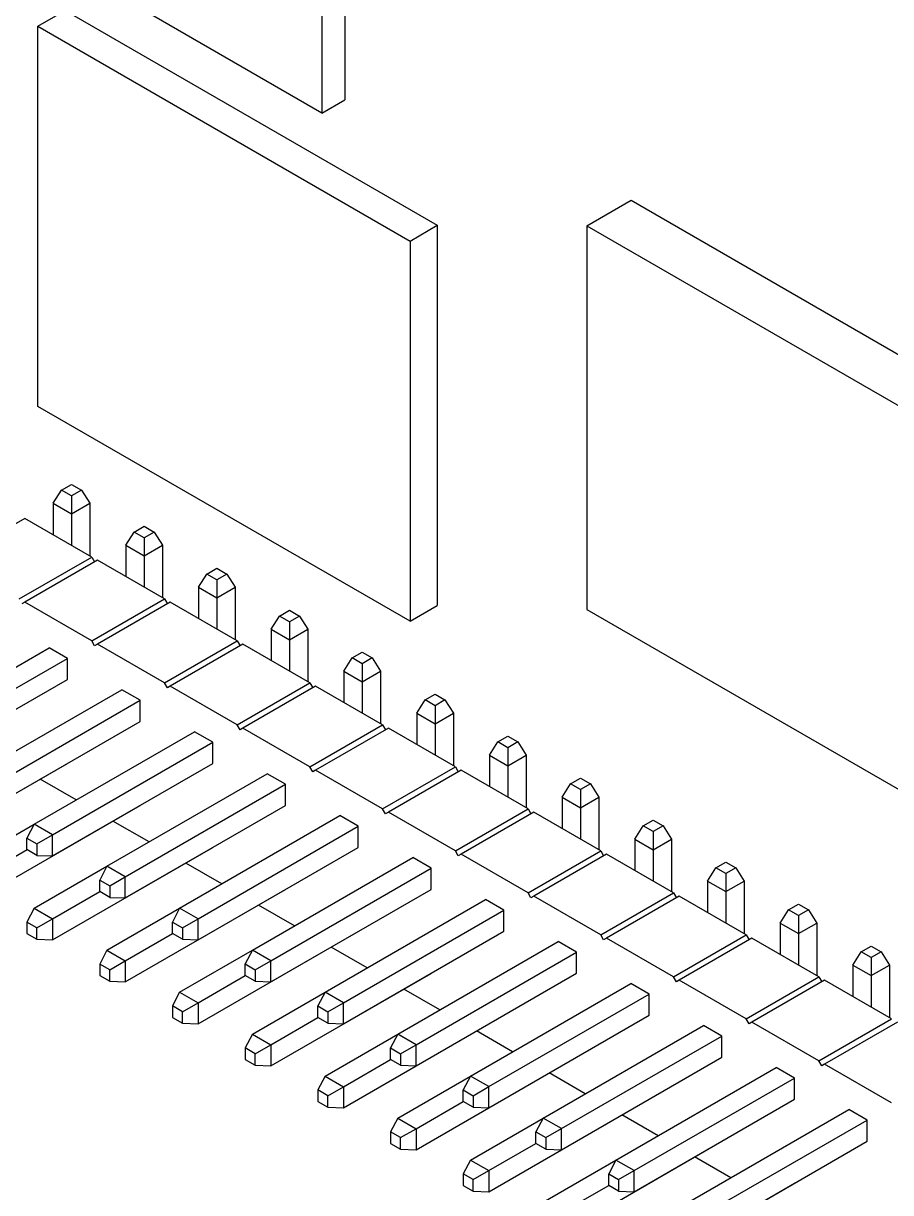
# Model space of a CAD drawing. Header units: millimetres. Extents: x 2 to 1109, y 2 to 430.
# Drawn here: x 94.56 to 115.99, y 44.58 to 73.47 of the extents above; entities that cross this region are included whole.
import ezdxf

# ---------------------------------------------------------------- set-up
doc = ezdxf.new("R2010")
doc.units = ezdxf.units.MM
doc.header["$LTSCALE"] = 0.5
doc.layers.add('几何体', color=7, linetype='Continuous')

msp = doc.modelspace()

# ---------------------------------------------------------------- linework, layer by layer
at = {"layer": '几何体'}
for p, q in [((102.506, 83.824), (102.506, 71.575)), ((101.94, 83.497), (101.94, 71.249)), ((101.94, 71.249), (94.869, 75.331)), ((94.924, 73.397), (95.595, 73.784)), ((95.595, 73.784), (104.788, 68.478)), ((94.924, 73.397), (104.116, 68.09)), ((94.924, 64.006), (94.924, 73.397)), ((101.94, 71.249), (102.506, 71.575)), ((108.485, 68.464), (109.581, 69.097)), ((109.581, 69.097), (119.197, 63.545)), ((104.116, 68.09), (104.788, 68.478)), ((104.788, 68.478), (104.788, 59.087)), ((108.485, 68.464), (108.485, 58.992)), ((108.485, 68.464), (118.101, 62.913)), ((104.116, 68.09), (104.116, 58.699)), ((104.116, 58.699), (94.924, 64.006)), ((95.3, 61.611), (95.506, 61.938)), ((95.506, 61.938), (95.753, 62.08)), ((95.753, 61.796), (95.506, 61.938)), ((95.753, 62.08), (95.999, 61.938)), ((95.999, 61.938), (95.753, 61.796)), ((95.999, 61.938), (96.205, 61.611)), ((95.3, 61.611), (95.753, 61.35)), ((95.3, 61.611), (95.3, 60.836)), ((95.753, 61.796), (95.753, 61.35)), ((95.753, 61.35), (96.205, 61.611)), ((96.205, 61.611), (96.205, 60.313)), ((94.6, 61.24), (92.804, 60.203)), ((96.255, 60.285), (94.6, 61.24)), ((95.753, 61.35), (95.753, 60.574)), ((97.302, 60.901), (97.549, 61.044)), ((97.549, 61.044), (97.795, 60.901)), ((97.096, 60.575), (97.302, 60.901)), ((97.549, 60.759), (97.302, 60.901)), ((97.795, 60.901), (97.549, 60.759)), ((97.549, 60.759), (97.549, 60.313)), ((97.795, 60.901), (98.001, 60.575)), ((97.096, 60.575), (97.549, 60.313)), ((97.096, 60.575), (97.096, 59.799)), ((97.549, 60.313), (98.001, 60.575)), ((98.001, 60.575), (98.001, 59.276)), ((94.459, 59.248), (96.255, 60.285)), ((96.396, 60.203), (94.6, 59.166)), ((96.255, 60.285), (96.325, 60.162)), ((98.051, 59.248), (96.396, 60.203)), ((97.549, 60.313), (97.549, 59.538)), ((98.892, 59.538), (99.098, 59.864)), ((99.098, 59.864), (99.345, 60.007)), ((99.345, 59.722), (99.098, 59.864)), ((99.345, 60.007), (99.591, 59.864)), ((99.591, 59.864), (99.345, 59.722)), ((99.591, 59.864), (99.797, 59.538)), ((98.892, 59.538), (99.345, 59.276)), ((98.892, 59.538), (98.892, 58.762)), ((99.345, 59.722), (99.345, 59.276)), ((99.345, 59.276), (99.797, 59.538)), ((99.797, 59.538), (99.797, 58.239)), ((96.255, 58.211), (98.051, 59.248)), ((98.051, 59.248), (98.121, 59.125)), ((99.345, 59.276), (99.345, 58.501)), ((94.6, 59.166), (94.529, 59.125)), ((96.255, 58.211), (94.6, 59.166)), ((98.192, 59.166), (96.396, 58.129)), ((99.847, 58.211), (98.192, 59.166)), ((100.894, 58.827), (101.141, 58.97)), ((101.141, 58.97), (101.387, 58.827)), ((104.116, 58.699), (104.788, 59.087)), ((108.485, 58.992), (118.101, 53.441)), ((100.688, 58.501), (100.894, 58.827)), ((101.141, 58.685), (100.894, 58.827)), ((101.387, 58.827), (101.141, 58.685)), ((101.141, 58.685), (101.141, 58.24)), ((101.387, 58.827), (101.593, 58.501)), ((100.688, 58.501), (101.141, 58.24)), ((100.688, 58.501), (100.688, 57.725)), ((101.141, 58.24), (101.593, 58.501)), ((101.593, 58.501), (101.593, 57.203)), ((96.325, 58.088), (96.255, 58.211)), ((96.396, 58.129), (96.325, 58.088)), ((98.051, 57.174), (96.396, 58.129)), ((98.051, 57.174), (99.847, 58.211)), ((99.988, 58.129), (98.192, 57.092)), ((99.847, 58.211), (99.917, 58.088)), ((101.643, 57.174), (99.988, 58.129)), ((101.141, 58.24), (101.141, 57.464)), ((91.241, 55.757), (95.201, 58.043)), ((91.694, 55.496), (95.654, 57.782)), ((95.654, 57.782), (95.201, 58.043)), ((95.654, 57.26), (95.654, 57.782)), ((102.484, 57.464), (102.69, 57.791)), ((102.69, 57.791), (102.937, 57.933)), ((102.937, 57.648), (102.69, 57.791)), ((102.937, 57.933), (103.183, 57.791)), ((103.183, 57.791), (102.937, 57.648)), ((103.183, 57.791), (103.389, 57.464)), ((102.937, 57.648), (102.937, 57.203)), ((91.694, 54.974), (95.654, 57.26)), ((102.484, 57.464), (102.937, 57.203)), ((102.484, 57.464), (102.484, 56.688)), ((102.937, 57.203), (103.389, 57.464)), ((102.937, 57.203), (102.937, 56.427)), ((103.389, 57.464), (103.389, 56.166)), ((93.037, 54.721), (96.997, 57.007)), ((97.45, 56.745), (96.997, 57.007)), ((98.121, 57.052), (98.051, 57.174)), ((98.192, 57.092), (98.121, 57.052)), ((99.847, 56.137), (98.192, 57.092)), ((99.847, 56.137), (101.643, 57.174)), ((101.784, 57.092), (99.988, 56.056)), ((101.643, 57.174), (101.713, 57.052)), ((103.439, 56.137), (101.784, 57.092)), ((93.49, 54.459), (97.45, 56.745)), ((97.45, 56.223), (97.45, 56.745)), ((104.28, 56.427), (104.486, 56.754)), ((104.486, 56.754), (104.733, 56.896)), ((104.733, 56.611), (104.486, 56.754)), ((104.733, 56.896), (104.979, 56.754)), ((104.979, 56.754), (104.733, 56.611)), ((104.733, 56.611), (104.733, 56.166)), ((104.979, 56.754), (105.185, 56.427)), ((104.28, 56.427), (104.733, 56.166)), ((104.28, 56.427), (104.28, 55.651)), ((104.733, 56.166), (105.185, 56.427)), ((105.185, 56.427), (105.185, 55.129)), ((93.49, 53.937), (97.45, 56.223)), ((99.917, 56.015), (99.847, 56.137)), ((99.988, 56.056), (99.917, 56.015)), ((101.643, 55.1), (99.988, 56.056)), ((101.643, 55.1), (103.439, 56.137)), ((103.58, 56.056), (101.784, 55.019)), ((103.439, 56.137), (103.51, 56.015)), ((105.235, 55.1), (103.58, 56.056)), ((104.733, 56.166), (104.733, 55.39)), ((94.833, 53.684), (98.793, 55.97)), ((99.246, 55.708), (98.793, 55.97)), ((106.282, 55.717), (106.529, 55.859)), ((106.529, 55.859), (106.776, 55.717)), ((95.286, 53.423), (99.246, 55.708)), ((99.246, 55.186), (99.246, 55.708)), ((106.076, 55.39), (106.282, 55.717)), ((106.529, 55.575), (106.282, 55.717)), ((106.776, 55.717), (106.529, 55.575)), ((106.529, 55.575), (106.529, 55.129)), ((106.776, 55.717), (106.981, 55.39)), ((91.694, 52.9), (95.654, 55.186)), ((95.286, 52.9), (99.246, 55.186)), ((95.654, 55.186), (95.654, 55.186)), ((106.076, 55.39), (106.529, 55.129)), ((106.076, 55.39), (106.076, 54.615)), ((106.529, 55.129), (106.981, 55.39)), ((106.981, 55.39), (106.981, 54.092)), ((96.629, 52.647), (100.589, 54.933)), ((101.042, 54.672), (100.589, 54.933)), ((101.713, 54.978), (101.643, 55.1)), ((101.784, 55.019), (101.713, 54.978)), ((103.439, 54.064), (101.784, 55.019)), ((103.439, 54.064), (105.235, 55.1)), ((105.376, 55.019), (103.58, 53.982)), ((105.235, 55.1), (105.306, 54.978)), ((107.031, 54.064), (105.376, 55.019)), ((106.529, 55.129), (106.529, 54.353)), ((95.872, 54.284), (94.982, 54.798)), ((97.082, 52.386), (101.042, 54.672)), ((101.042, 54.149), (101.042, 54.672)), ((107.872, 54.353), (108.078, 54.68)), ((108.078, 54.68), (108.325, 54.822)), ((108.325, 54.538), (108.078, 54.68)), ((108.325, 54.822), (108.572, 54.68)), ((108.572, 54.68), (108.325, 54.538)), ((108.572, 54.68), (108.777, 54.353)), ((107.872, 54.353), (108.325, 54.092)), ((107.872, 54.353), (107.872, 53.578)), ((108.325, 54.538), (108.325, 54.092)), ((108.325, 54.092), (108.777, 54.353)), ((108.777, 54.353), (108.777, 53.055)), ((93.49, 51.863), (97.45, 54.149)), ((97.082, 51.863), (101.042, 54.149)), ((97.45, 54.149), (97.45, 54.149)), ((103.51, 53.941), (103.439, 54.064)), ((105.235, 53.027), (107.031, 54.064)), ((107.031, 54.064), (107.102, 53.941)), ((108.325, 54.092), (108.325, 53.317)), ((97.668, 53.247), (96.778, 53.761)), ((98.425, 51.61), (102.385, 53.896)), ((102.838, 53.635), (102.385, 53.896)), ((103.58, 53.982), (103.51, 53.941)), ((105.235, 53.027), (103.58, 53.982)), ((107.172, 53.982), (105.376, 52.945)), ((108.827, 53.027), (107.172, 53.982)), ((109.874, 53.643), (110.121, 53.786)), ((110.121, 53.786), (110.368, 53.643)), ((93.037, 52.647), (94.833, 53.683)), ((94.833, 53.684), (94.653, 53.342)), ((95.286, 53.423), (94.833, 53.684)), ((98.878, 51.349), (102.838, 53.635)), ((102.838, 53.112), (102.838, 53.635)), ((109.668, 53.317), (109.874, 53.643)), ((110.121, 53.501), (109.874, 53.643)), ((110.368, 53.643), (110.121, 53.501)), ((110.121, 53.501), (110.121, 53.055)), ((110.368, 53.643), (110.574, 53.317)), ((94.653, 53.342), (94.9, 53.2)), ((94.653, 53.057), (94.653, 53.342)), ((94.9, 53.2), (95.286, 53.423)), ((94.9, 53.2), (94.9, 52.915)), ((95.286, 52.9), (95.286, 53.423)), ((109.668, 53.317), (110.121, 53.055)), ((109.668, 53.317), (109.668, 52.541)), ((110.121, 53.055), (110.574, 53.317)), ((110.574, 53.317), (110.574, 52.018)), ((93.49, 52.385), (94.654, 53.057)), ((94.9, 52.915), (94.653, 53.057)), ((94.9, 52.915), (95.286, 52.9)), ((95.286, 50.826), (99.246, 53.112)), ((98.878, 50.826), (102.838, 53.112)), ((99.246, 53.112), (99.246, 53.112)), ((100.221, 50.573), (104.181, 52.859)), ((104.634, 52.598), (104.181, 52.859)), ((105.306, 52.904), (105.235, 53.027)), ((105.376, 52.945), (105.306, 52.904)), ((107.031, 51.99), (105.376, 52.945)), ((107.031, 51.99), (108.827, 53.027)), ((108.968, 52.945), (107.172, 51.908)), ((108.827, 53.027), (108.898, 52.904)), ((110.623, 51.99), (108.968, 52.945)), ((110.121, 53.055), (110.121, 52.28)), ((94.833, 51.61), (96.629, 52.646)), ((96.629, 52.647), (96.449, 52.305)), ((97.082, 52.386), (96.629, 52.647)), ((99.464, 52.21), (98.574, 52.724)), ((100.674, 50.312), (104.634, 52.598)), ((104.634, 52.075), (104.634, 52.598)), ((111.464, 52.28), (111.67, 52.606)), ((111.67, 52.606), (111.917, 52.749)), ((111.917, 52.464), (111.67, 52.606)), ((111.917, 52.749), (112.164, 52.606)), ((112.164, 52.606), (111.917, 52.464)), ((112.164, 52.606), (112.37, 52.28)), ((96.449, 52.305), (96.696, 52.163)), ((96.449, 52.021), (96.449, 52.305)), ((96.696, 52.163), (97.082, 52.386)), ((97.082, 51.863), (97.082, 52.386)), ((111.464, 52.28), (111.917, 52.019)), ((111.464, 52.28), (111.464, 51.504)), ((111.917, 52.464), (111.917, 52.019)), ((111.917, 52.019), (112.37, 52.28)), ((112.37, 52.28), (112.37, 50.982)), ((95.286, 51.349), (96.45, 52.02)), ((96.696, 51.878), (96.449, 52.021)), ((96.696, 52.163), (96.696, 51.878)), ((97.082, 49.789), (101.042, 52.075)), ((100.674, 49.789), (104.634, 52.075)), ((101.042, 52.075), (101.042, 52.075)), ((107.102, 51.867), (107.031, 51.99)), ((108.827, 50.953), (110.623, 51.99)), ((110.623, 51.99), (110.694, 51.867)), ((111.917, 52.019), (111.917, 51.243)), ((96.696, 51.878), (97.082, 51.863)), ((102.018, 49.536), (105.977, 51.822)), ((106.43, 51.561), (105.977, 51.822)), ((107.172, 51.908), (107.102, 51.867)), ((108.827, 50.953), (107.172, 51.908)), ((110.764, 51.908), (108.968, 50.871)), ((112.419, 50.953), (110.764, 51.908)), ((113.466, 51.57), (113.713, 51.712)), ((113.713, 51.712), (113.96, 51.57)), ((94.833, 51.61), (94.653, 51.268)), ((94.833, 51.61), (95.286, 51.349)), ((96.629, 50.573), (98.425, 51.61)), ((98.425, 51.61), (98.246, 51.269)), ((98.878, 51.349), (98.425, 51.61)), ((101.26, 51.173), (100.37, 51.687)), ((102.47, 49.275), (106.43, 51.561)), ((106.43, 51.039), (106.43, 51.561)), ((113.261, 51.243), (113.466, 51.57)), ((113.713, 51.427), (113.466, 51.57)), ((113.96, 51.57), (113.713, 51.427)), ((113.713, 51.427), (113.713, 50.982)), ((113.96, 51.57), (114.166, 51.243)), ((94.9, 51.126), (94.653, 51.268)), ((94.653, 51.268), (94.653, 50.983)), ((94.9, 51.126), (95.286, 51.349)), ((94.9, 50.841), (94.9, 51.126)), ((95.286, 51.349), (95.286, 50.826)), ((98.246, 51.269), (98.492, 51.126)), ((98.246, 50.984), (98.246, 51.269)), ((98.492, 51.126), (98.878, 51.349)), ((98.492, 51.126), (98.492, 50.841)), ((98.878, 50.826), (98.878, 51.349)), ((113.261, 51.243), (113.713, 50.982)), ((113.261, 51.243), (113.261, 50.467)), ((113.713, 50.982), (114.166, 51.243)), ((114.166, 51.243), (114.166, 49.945)), ((94.653, 50.983), (94.9, 50.841)), ((94.9, 50.841), (95.286, 50.826)), ((97.082, 50.312), (98.246, 50.984)), ((98.492, 50.841), (98.246, 50.984)), ((98.492, 50.841), (98.878, 50.826)), ((98.878, 48.752), (102.838, 51.038)), ((102.47, 48.753), (106.43, 51.039)), ((102.838, 51.039), (102.838, 51.038)), ((108.898, 50.831), (108.827, 50.953)), ((108.968, 50.871), (108.898, 50.831)), ((110.623, 49.916), (108.968, 50.871)), ((110.623, 49.916), (112.419, 50.953)), ((112.56, 50.871), (110.764, 49.835)), ((112.419, 50.953), (112.49, 50.831)), ((114.215, 49.916), (112.56, 50.871)), ((113.713, 50.982), (113.713, 50.206)), ((96.629, 50.573), (96.449, 50.231)), ((96.629, 50.573), (97.082, 50.312)), ((98.425, 49.536), (100.221, 50.573)), ((100.221, 50.573), (100.042, 50.232)), ((100.674, 50.312), (100.221, 50.573)), ((103.057, 50.136), (102.166, 50.65)), ((103.814, 48.5), (107.773, 50.786)), ((108.226, 50.524), (107.773, 50.786)), ((115.262, 50.533), (115.509, 50.675)), ((115.509, 50.675), (115.756, 50.533)), ((96.696, 50.089), (97.082, 50.312)), ((97.082, 50.312), (97.082, 49.789)), ((100.288, 50.089), (100.674, 50.312)), ((100.674, 49.789), (100.674, 50.312)), ((104.266, 48.238), (108.226, 50.524)), ((108.226, 50.002), (108.226, 50.524)), ((115.057, 50.206), (115.262, 50.533)), ((115.509, 50.39), (115.262, 50.533)), ((115.756, 50.533), (115.509, 50.39)), ((115.509, 50.39), (115.509, 49.945)), ((115.756, 50.533), (115.962, 50.206)), ((96.696, 50.089), (96.449, 50.231)), ((96.449, 50.231), (96.449, 49.947)), ((96.696, 49.804), (96.696, 50.089)), ((100.042, 50.232), (100.288, 50.089)), ((100.042, 49.947), (100.042, 50.232)), ((100.288, 50.089), (100.288, 49.804)), ((100.674, 47.715), (104.634, 50.001)), ((104.266, 47.716), (108.226, 50.002)), ((104.634, 50.002), (104.634, 50.001)), ((115.057, 50.206), (115.509, 49.945)), ((115.057, 50.206), (115.057, 49.43)), ((115.509, 49.945), (115.962, 50.206)), ((115.962, 50.206), (115.962, 48.908)), ((96.449, 49.947), (96.696, 49.804)), ((96.696, 49.804), (97.082, 49.789)), ((98.878, 49.275), (100.042, 49.947)), ((100.288, 49.804), (100.042, 49.947)), ((100.288, 49.804), (100.674, 49.789)), ((105.61, 47.463), (109.569, 49.749)), ((110.022, 49.487), (109.569, 49.749)), ((110.694, 49.794), (110.623, 49.916)), ((110.764, 49.835), (110.694, 49.794)), ((112.419, 48.879), (110.764, 49.835)), ((112.419, 48.879), (114.215, 49.916)), ((114.357, 49.835), (112.56, 48.798)), ((114.215, 49.916), (114.286, 49.794)), ((116.011, 48.879), (114.357, 49.835)), ((115.509, 49.945), (115.509, 49.169)), ((98.425, 49.536), (98.246, 49.195)), ((98.425, 49.536), (98.878, 49.275)), ((100.221, 48.499), (102.017, 49.536)), ((102.018, 49.536), (101.838, 49.195)), ((102.47, 49.275), (102.018, 49.536)), ((104.853, 49.099), (103.962, 49.614)), ((106.062, 47.202), (110.022, 49.487)), ((110.022, 48.965), (110.022, 49.487)), ((98.492, 49.052), (98.246, 49.195)), ((98.246, 49.195), (98.246, 48.91)), ((98.492, 49.052), (98.878, 49.275)), ((98.878, 49.275), (98.878, 48.752)), ((101.838, 49.195), (102.084, 49.052)), ((101.838, 48.91), (101.838, 49.195)), ((102.084, 49.052), (102.47, 49.275)), ((102.47, 48.753), (102.47, 49.275)), ((98.246, 48.91), (98.492, 48.767)), ((98.492, 48.767), (98.492, 49.052)), ((100.674, 48.238), (101.838, 48.91)), ((102.084, 48.768), (101.838, 48.91)), ((102.084, 49.052), (102.084, 48.768)), ((102.47, 46.679), (106.43, 48.965)), ((106.062, 46.679), (110.022, 48.965)), ((106.43, 48.965), (106.43, 48.965)), ((112.49, 48.757), (112.419, 48.879)), ((114.215, 47.843), (116.011, 48.879)), ((98.492, 48.767), (98.878, 48.752)), ((102.084, 48.768), (102.47, 48.753)), ((106.649, 48.063), (105.758, 48.577)), ((107.406, 46.426), (111.365, 48.712)), ((111.818, 48.451), (111.365, 48.712)), ((112.56, 48.798), (112.49, 48.757)), ((114.215, 47.843), (112.56, 48.798)), ((116.153, 48.798), (114.357, 47.761)), ((100.221, 48.499), (100.042, 48.158)), ((100.221, 48.499), (100.674, 48.238)), ((100.288, 48.015), (100.674, 48.238)), ((100.674, 48.238), (100.674, 47.715)), ((102.018, 47.462), (103.813, 48.499)), ((103.814, 48.5), (103.634, 48.158)), ((104.266, 48.238), (103.814, 48.5)), ((103.88, 48.016), (104.266, 48.238)), ((104.266, 47.716), (104.266, 48.238)), ((107.858, 46.165), (111.818, 48.451)), ((111.818, 47.928), (111.818, 48.451)), ((100.288, 48.015), (100.042, 48.158)), ((100.042, 48.158), (100.042, 47.873)), ((100.288, 47.73), (100.288, 48.015)), ((103.634, 48.158), (103.88, 48.016)), ((103.634, 47.873), (103.634, 48.158)), ((103.88, 48.016), (103.88, 47.731)), ((100.042, 47.873), (100.288, 47.73)), ((100.288, 47.73), (100.674, 47.715)), ((102.47, 47.201), (103.634, 47.873)), ((103.88, 47.731), (103.634, 47.873)), ((103.88, 47.731), (104.266, 47.716)), ((104.266, 45.642), (108.226, 47.928)), ((107.858, 45.642), (111.818, 47.928)), ((108.226, 47.928), (108.226, 47.928)), ((109.202, 45.389), (113.162, 47.675)), ((113.614, 47.414), (113.162, 47.675)), ((114.286, 47.72), (114.215, 47.843)), ((114.357, 47.761), (114.286, 47.72)), ((116.011, 46.806), (114.357, 47.761)), ((102.018, 47.462), (101.838, 47.121)), ((102.018, 47.462), (102.47, 47.201)), ((103.814, 46.426), (105.609, 47.462)), ((105.61, 47.463), (105.43, 47.121)), ((106.062, 47.202), (105.61, 47.463)), ((108.445, 47.026), (107.554, 47.54)), ((109.654, 45.128), (113.614, 47.414)), ((113.614, 46.891), (113.614, 47.414)), ((102.084, 46.978), (101.838, 47.121)), ((101.838, 47.121), (101.838, 46.836)), ((102.084, 46.978), (102.47, 47.201)), ((102.47, 47.201), (102.47, 46.679)), ((105.43, 47.121), (105.676, 46.979)), ((105.43, 46.836), (105.43, 47.121)), ((105.676, 46.979), (106.062, 47.202)), ((106.062, 46.679), (106.062, 47.202)), ((101.838, 46.836), (102.084, 46.694)), ((102.084, 46.694), (102.084, 46.978)), ((104.266, 46.164), (105.43, 46.836)), ((105.676, 46.694), (105.43, 46.836)), ((105.676, 46.979), (105.676, 46.694)), ((106.062, 44.605), (110.022, 46.891)), ((109.654, 44.605), (113.614, 46.891)), ((110.022, 46.891), (110.022, 46.891)), ((102.084, 46.694), (102.47, 46.679)), ((105.676, 46.694), (106.062, 46.679)), ((110.241, 45.989), (109.35, 46.503)), ((110.998, 44.352), (114.958, 46.638)), ((115.41, 46.377), (114.958, 46.638)), ((103.814, 46.426), (103.634, 46.084)), ((103.814, 46.426), (104.266, 46.164)), ((105.61, 45.389), (107.405, 46.425)), ((107.406, 46.426), (107.226, 46.084)), ((107.858, 46.165), (107.406, 46.426)), ((111.45, 44.091), (115.41, 46.377)), ((115.41, 45.854), (115.41, 46.377)), ((103.88, 45.942), (103.634, 46.084)), ((103.634, 46.084), (103.634, 45.799)), ((103.88, 45.942), (104.266, 46.164)), ((103.88, 45.657), (103.88, 45.942)), ((104.266, 46.164), (104.266, 45.642)), ((107.226, 46.084), (107.472, 45.942)), ((107.226, 45.8), (107.226, 46.084)), ((107.472, 45.942), (107.858, 46.165)), ((107.472, 45.942), (107.472, 45.657)), ((107.858, 45.642), (107.858, 46.165)), ((103.634, 45.799), (103.88, 45.657)), ((103.88, 45.657), (104.266, 45.642)), ((106.062, 45.127), (107.226, 45.799)), ((107.472, 45.657), (107.226, 45.8)), ((107.472, 45.657), (107.858, 45.642)), ((107.858, 43.568), (111.818, 45.854)), ((111.45, 43.568), (115.41, 45.854)), ((111.818, 45.854), (111.818, 45.854)), ((105.61, 45.389), (105.43, 45.047)), ((105.61, 45.389), (106.062, 45.127)), ((107.406, 44.352), (109.201, 45.389)), ((109.202, 45.389), (109.022, 45.047)), ((109.654, 45.128), (109.202, 45.389)), ((112.037, 44.952), (111.146, 45.466)), ((105.676, 44.905), (106.062, 45.127)), ((106.062, 45.127), (106.062, 44.605)), ((109.268, 44.905), (109.654, 45.128)), ((109.654, 44.605), (109.654, 45.128)), ((105.676, 44.905), (105.43, 45.047)), ((105.43, 45.047), (105.43, 44.762)), ((105.676, 44.62), (105.676, 44.905)), ((109.022, 45.047), (109.268, 44.905)), ((109.022, 44.763), (109.022, 45.047)), ((109.268, 44.905), (109.268, 44.62)), ((109.654, 42.531), (113.614, 44.817)), ((113.614, 44.818), (113.614, 44.817)), ((105.43, 44.762), (105.676, 44.62)), ((105.676, 44.62), (106.062, 44.605)), ((107.858, 44.091), (109.022, 44.763)), ((109.268, 44.62), (109.022, 44.763)), ((109.268, 44.62), (109.654, 44.605))]:
    msp.add_line(p, q, dxfattribs=at)

doc.saveas('drawing.dxf')
